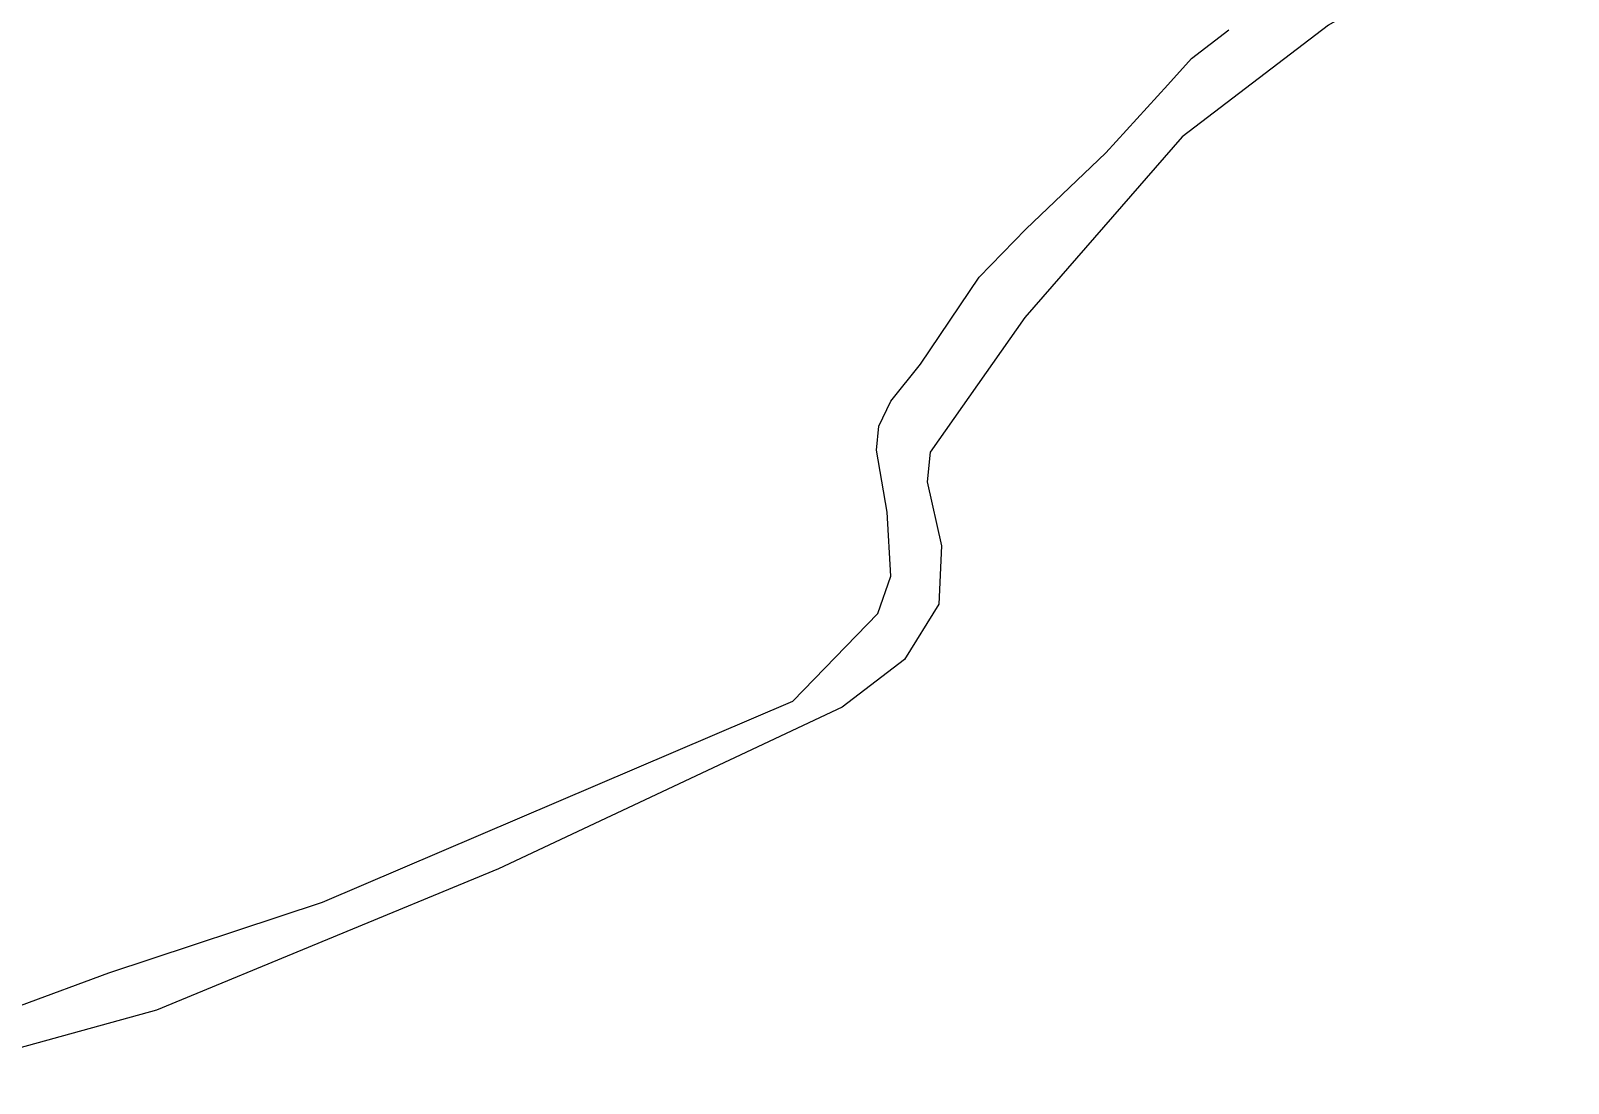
# Model space of a CAD drawing. Header units: inches. Extents: x 653559 to 669309, y 7245317 to 7256454.
# Drawn here: x 659424.2 to 659850.1, y 7252669.6 to 7252961.1 of the extents above; entities that cross this region are included whole.
import ezdxf

# ---------------------------------------------------------------- set-up
doc = ezdxf.new("R2010")
doc.units = ezdxf.units.IN
doc.header["$MEASUREMENT"] = 0
doc.layers.add('Agricola', color=3, linetype='Continuous')
doc.layers.add('Reserva', color=92, linetype='Continuous')

msp = doc.modelspace()

# ---------------------------------------------------------------- linework, layer by layer
at = {"layer": 'Agricola', "transparency": 33554613}
msp.add_lwpolyline([(659372.41, 7252673.04), (659445.87, 7252700.19), (659505.03, 7252719.75), (659635.37, 7252775.47), (659658.84, 7252799.76), (659662.48, 7252810.02), (659661.47, 7252827.74), (659658.5, 7252844.94), (659659.16, 7252851.56), (659662.46, 7252858.5), (659670.73, 7252868.75), (659686.94, 7252892.9), (659699.84, 7252906.13), (659722, 7252927.29), (659739.19, 7252946.15), (659745.81, 7252953.42), (659756.06, 7252961.36)], dxfattribs=at)
at = {"layer": 'Reserva', "transparency": 33554613}
msp.add_polyline3d([(660371.08, 7252979.33, 0), (660214.71, 7253045.21, 0), (660111.52, 7253062.67, 0), (659931.34, 7253043.62, 0), (659901.97, 7253042.83, 0), (659873.4, 7253044.42, 0), (659849.59, 7253022.19, 0), (659847.2, 7253009.49, 0), (659826.57, 7252987.27, 0), (659783.7, 7252962.66, 0), (659743.22, 7252931.7, 0), (659699.57, 7252881.7, 0), (659673.37, 7252844.39, 0), (659672.58, 7252836.19, 0), (659676.55, 7252818.46, 0), (659675.75, 7252802.32, 0), (659666.23, 7252786.98, 0), (659649.03, 7252773.75, 0), (659553.78, 7252729.03, 0), (659459.06, 7252689.87, 0), (659370.95, 7252665.53, 0)], dxfattribs=at)

doc.saveas('drawing.dxf')
